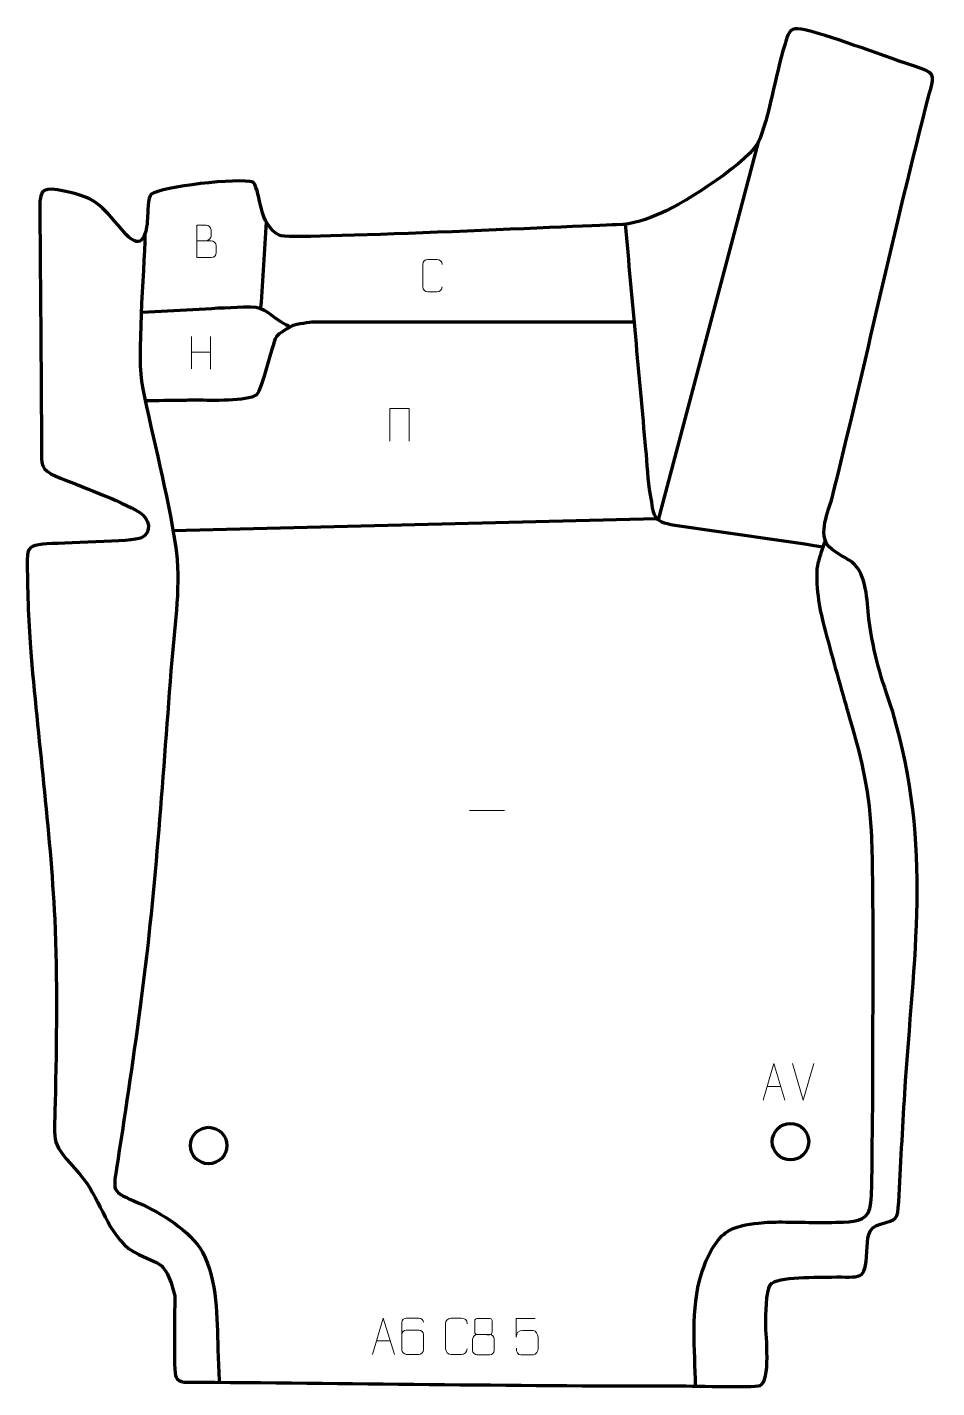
# Model space of a CAD drawing. Header units: millimetres. Extents: x -570 to 54, y -25 to 909.
import ezdxf

# ---------------------------------------------------------------- set-up
doc = ezdxf.new("R2010")
doc.units = ezdxf.units.MM
doc.header["$MEASUREMENT"] = 0
doc.layers.add('layer 2', color=7, linetype='Continuous')
doc.layers.add('layer 3', color=7, linetype='Continuous')

msp = doc.modelspace()

# ---------------------------------------------------------------- linework, layer by layer
at = {"layer": 'layer 2', "color": 142, "lineweight": 200}
for centre in [(-445.6774, 141.4498), (-46.6854, 144.0959)]:
    msp.add_ellipse(centre, major_axis=(0, 12.5), ratio=1, dxfattribs=at)
at = {"layer": 'layer 2', "color": 142, "lineweight": 158}
for points in [[(-137.2569, 570.8153), (-137.2569, 570.8153), (-68.6334, 829.9473), (-68.6334, 829.9473)], [(-406.1881, 775.1485), (-407.4612, 755.5562), (-408.7343, 735.9639), (-410.0074, 716.3716)], [(-470.1441, 563.4632), (-470.1441, 563.4632), (-138.2511, 571.6093), (-138.2511, 571.6093)]]:
    msp.add_open_spline(points, degree=3, dxfattribs=at)
for points, knots in [([(-489.3653, 766.9445), (-489.9067, 740.0424), (-495.2175, 681.4123), (-491.1339, 661.7637), (-491.1339, 661.7637), (-483.6963, 625.9745), (-473.9609, 589.0493), (-468.4401, 553.0541), (-468.4401, 553.0541), (-464.4745, 527.1983), (-468.8242, 500.3867), (-470.9347, 474.5055), (-470.9347, 474.5055), (-477.124, 396.4025), (-481.6234, 319.9482), (-491.922, 242.0979), (-491.922, 242.0979), (-496.8648, 204.7515), (-502.2929, 168.1874), (-508.0223, 130.9714), (-508.0223, 130.9714), (-511.3454, 109.385), (-513.3241, 110.3453), (-493.4556, 101.9934), (-493.4556, 101.9934), (-478.4952, 95.0862), (-458.2105, 83.1125), (-449.9008, 68.2038), (-449.9008, 68.2038), (-439.3543, 48.2611), (-440.0951, 23.5688), (-439.3531, 1.5862), (-439.3531, 1.5862), (-439.3531, 1.5862), (-439.2937, 0.0935), (-439.2937, 0.0935), (-439.2937, 0.0935), (-438.9996, -6.9402), (-438.7029, -13.9738), (-438.4018, -21.0072)], [0, 0, 0, 0, 0.09090909, 0.09090909, 0.09090909, 0.09090909, 0.18181818, 0.18181818, 0.18181818, 0.18181818, 0.27272727, 0.27272727, 0.27272727, 0.27272727, 0.36363636, 0.36363636, 0.36363636, 0.36363636, 0.45454545, 0.45454545, 0.45454545, 0.45454545, 0.54545455, 0.54545455, 0.54545455, 0.54545455, 0.63636364, 0.63636364, 0.63636364, 0.63636364, 0.72727273, 0.72727273, 0.72727273, 0.72727273, 0.81818182, 0.81818182, 0.81818182, 0.81818182, 1, 1, 1, 1]), ([(-24.1649, 552.1004), (-58.0742, 557.0913), (-92.1373, 561.8705), (-126.0067, 566.9825), (-126.0067, 566.9825), (-141.7206, 569.3543), (-140.0764, 573.6235), (-142.6922, 587.9196), (-142.6922, 587.9196), (-144.416, 597.3409), (-144.9643, 609.6062), (-145.8302, 619.2224), (-145.8302, 619.2224), (-150.4655, 670.6962), (-155.1502, 722.1663), (-159.8337, 773.6357)], [0, 0, 0, 0, 0.2, 0.2, 0.2, 0.2, 0.4, 0.4, 0.4, 0.4, 0.6, 0.6, 0.6, 0.6, 1, 1, 1, 1]), ([(-491.3205, 713.2165), (-468.1491, 714.4106), (-444.8798, 715.9555), (-421.7202, 716.9746), (-421.7202, 716.9746), (-406.7701, 717.6325), (-407.7943, 713.6896), (-395.8521, 706.6742), (-395.8521, 706.6742), (-393.7973, 705.4671), (-391.6978, 704.3196), (-389.6106, 703.1689)], [0, 0, 0, 0, 0.25, 0.25, 0.25, 0.25, 0.5, 0.5, 0.5, 0.5, 1, 1, 1, 1]), ([(-153.7153, 706.3131), (-153.7153, 706.3131), (-372.6547, 706.4696), (-373.9776, 706.4696), (-373.9776, 706.4696), (-375.3005, 706.4696), (-386.0161, 704.882), (-387.8682, 704.0883), (-387.8682, 704.0883), (-389.7203, 703.2946), (-398.1869, 698.0029), (-399.2453, 696.68), (-399.2453, 696.68), (-402.8526, 688.9805), (-408.8723, 660.0272), (-412.9675, 656.6385), (-412.9675, 656.6385), (-418.9466, 651.6909), (-444.7727, 652.8421), (-453.2495, 652.8078), (-453.2495, 652.8078), (-456.7327, 652.7937), (-460.2127, 652.771), (-463.6957, 652.7291), (-463.6957, 652.7291), (-472.1878, 652.6159), (-480.6798, 652.5028), (-489.1719, 652.3896)], [0, 0, 0, 0, 0.125, 0.125, 0.125, 0.125, 0.25, 0.25, 0.25, 0.25, 0.375, 0.375, 0.375, 0.375, 0.5, 0.5, 0.5, 0.5, 0.625, 0.625, 0.625, 0.625, 0.75, 0.75, 0.75, 0.75, 1, 1, 1, 1]), ([(-111.7643, -23.6651), (-112.1146, 1.3981), (-115.3604, 29.1682), (-107.7965, 53.2949), (-107.7965, 53.2949), (-104.8571, 62.6707), (-99.9275, 74.2335), (-92.2507, 80.6362), (-92.2507, 80.6362), (-92.2507, 80.6362), (-91.249, 81.4716), (-91.249, 81.4716), (-91.249, 81.4716), (-84.5041, 86.4094), (-76.5785, 87.2522), (-68.54, 88.2245), (-68.54, 88.2245), (-63.0882, 88.8489), (-57.8747, 89.0279), (-52.3945, 88.9751), (-52.3945, 88.9751), (-38.3526, 88.7544), (-24.4323, 88.4879), (-10.3844, 88.8841), (-10.3844, 88.8841), (-0.4514, 89.2087), (7.6191, 90.816), (8.4602, 102.0399), (8.4602, 102.0399), (9.4676, 115.4831), (9.234, 130.5467), (9.4355, 144.1656), (9.4355, 144.1656), (9.9325, 174.1433), (9.8755, 204.129), (9.9065, 234.11), (9.9065, 234.11), (9.9665, 272.9944), (10.2862, 313.0125), (9.1128, 351.8447), (9.1128, 351.8447), (9.0577, 353.6667), (8.9938, 355.4857), (8.8904, 357.3057), (8.8904, 357.3057), (6.8591, 389.1074), (1.7596, 408.4843), (-7.0891, 438.7314), (-7.0891, 438.7314), (-7.5081, 440.1639), (-7.9229, 441.597), (-8.3367, 443.0311), (-8.3367, 443.0311), (-13.8268, 462.35), (-19.2769, 481.6499), (-24.2968, 501.0987), (-24.2968, 501.0987), (-26.864, 511.1313), (-30.0809, 531.3332), (-27.6044, 541.1875), (-27.6044, 541.1875), (-26.3157, 546.3151), (-24.4159, 551.5129), (-22.7794, 556.5595)], [0, 0, 0, 0, 0.05882353, 0.05882353, 0.05882353, 0.05882353, 0.11764706, 0.11764706, 0.11764706, 0.11764706, 0.17647059, 0.17647059, 0.17647059, 0.17647059, 0.23529412, 0.23529412, 0.23529412, 0.23529412, 0.29411765, 0.29411765, 0.29411765, 0.29411765, 0.35294118, 0.35294118, 0.35294118, 0.35294118, 0.41176471, 0.41176471, 0.41176471, 0.41176471, 0.47058824, 0.47058824, 0.47058824, 0.47058824, 0.52941176, 0.52941176, 0.52941176, 0.52941176, 0.58823529, 0.58823529, 0.58823529, 0.58823529, 0.64705882, 0.64705882, 0.64705882, 0.64705882, 0.70588235, 0.70588235, 0.70588235, 0.70588235, 0.76470588, 0.76470588, 0.76470588, 0.76470588, 0.82352941, 0.82352941, 0.82352941, 0.82352941, 0.88235294, 0.88235294, 0.88235294, 0.88235294, 1, 1, 1, 1])]:
    msp.add_open_spline(points, degree=3, knots=knots, dxfattribs=at)
at = {"layer": 'layer 2', "color": 250, "lineweight": 9}
for points, knots in [([(-453.7973, 762.297), (-450.5383, 762.2974), (-447.2789, 762.2974), (-444.0192, 762.297), (-444.0192, 762.297), (-442.2499, 762.2815), (-440.527, 760.7265), (-440.527, 758.8907), (-440.527, 758.8907), (-440.5273, 757.8799), (-440.5273, 755.1486), (-440.527, 754.1375), (-440.527, 754.1375), (-440.5111, 752.4734), (-441.8924, 750.6696), (-443.9718, 750.6848), (-443.9718, 750.6848), (-447.2318, 750.6851), (-450.4915, 750.6851), (-453.7508, 750.6848), (-453.7508, 750.6848), (-453.7508, 758.1352), (-453.7508, 765.5853), (-453.7508, 773.0351), (-453.7508, 773.0351), (-451.6247, 773.0351), (-449.4983, 773.0351), (-447.3718, 773.0351), (-447.3718, 773.0351), (-445.8663, 773.0509), (-443.9883, 771.3397), (-443.9724, 769.582), (-443.9724, 769.582), (-443.9728, 767.7314), (-443.9728, 767.6007), (-443.9724, 765.7498), (-443.9724, 765.7498), (-443.957, 763.8992), (-445.6179, 762.2815), (-447.4183, 762.297)], [0, 0, 0, 0, 0.09090909, 0.09090909, 0.09090909, 0.09090909, 0.18181818, 0.18181818, 0.18181818, 0.18181818, 0.27272727, 0.27272727, 0.27272727, 0.27272727, 0.36363636, 0.36363636, 0.36363636, 0.36363636, 0.45454545, 0.45454545, 0.45454545, 0.45454545, 0.54545455, 0.54545455, 0.54545455, 0.54545455, 0.63636364, 0.63636364, 0.63636364, 0.63636364, 0.72727273, 0.72727273, 0.72727273, 0.72727273, 0.81818182, 0.81818182, 0.81818182, 0.81818182, 1, 1, 1, 1]), ([(-285.5474, 730.5524), (-285.6726, 728.4714), (-287.1748, 727.1462), (-289.0985, 727.1365), (-289.0985, 727.1365), (-291.1871, 727.1368), (-293.2757, 727.1368), (-295.364, 727.1365), (-295.364, 727.1365), (-297.0882, 727.0421), (-298.8546, 728.73), (-298.8446, 730.5368), (-298.8446, 730.5368), (-298.8442, 735.705), (-298.8442, 740.8727), (-298.8446, 746.0401), (-298.8446, 746.0401), (-298.8408, 747.9552), (-297.2763, 749.4951), (-295.3484, 749.483), (-295.3484, 749.483), (-293.2654, 749.483), (-291.1819, 749.483), (-289.0985, 749.483), (-289.0985, 749.483), (-287.355, 749.5148), (-285.5713, 748.1789), (-285.5474, 745.9955)], [0, 0, 0, 0, 0.125, 0.125, 0.125, 0.125, 0.25, 0.25, 0.25, 0.25, 0.375, 0.375, 0.375, 0.375, 0.5, 0.5, 0.5, 0.5, 0.625, 0.625, 0.625, 0.625, 0.75, 0.75, 0.75, 0.75, 1, 1, 1, 1]), ([(-321.333, 624.8273), (-321.333, 624.8273), (-321.333, 647.1776), (-321.333, 647.1776), (-321.333, 647.1776), (-321.333, 647.1776), (-308.2147, 647.1776), (-308.2147, 647.1776), (-308.2147, 647.1776), (-308.2147, 647.1776), (-308.2147, 624.8273), (-308.2147, 624.8273)], [0, 0, 0, 0, 0.25, 0.25, 0.25, 0.25, 0.5, 0.5, 0.5, 0.5, 1, 1, 1, 1]), ([(-65.422, 172.6826), (-65.422, 172.6826), (-58.051, 197.6361), (-58.051, 197.6361), (-58.051, 197.6361), (-58.051, 197.6361), (-50.4811, 172.6826), (-50.4811, 172.6826)], [0, 0, 0, 0, 0.33333333, 0.33333333, 0.33333333, 0.33333333, 1, 1, 1, 1]), ([(-333.2677, -1.8824), (-333.2677, -1.8824), (-325.8967, 23.0711), (-325.8967, 23.0711), (-325.8967, 23.0711), (-325.8967, 23.0711), (-318.3268, -1.8824), (-318.3268, -1.8824)], [0, 0, 0, 0, 0.33333333, 0.33333333, 0.33333333, 0.33333333, 1, 1, 1, 1]), ([(-298.3673, 20.135), (-298.3914, 21.4745), (-299.7476, 23.1277), (-301.3195, 23.0934), (-301.3195, 23.0934), (-304.3043, 23.0931), (-307.2895, 23.0931), (-310.2749, 23.0934), (-310.2749, 23.0934), (-311.494, 23.1083), (-313.2222, 21.6707), (-313.2272, 20.135), (-313.2272, 20.135), (-313.2269, 13.7745), (-313.2269, 7.4137), (-313.2272, 1.053), (-313.2272, 1.053), (-313.2225, -0.1099), (-311.494, -1.881), (-310.2749, -1.9054), (-310.2749, -1.9054), (-307.2895, -1.9051), (-304.3043, -1.9051), (-301.3195, -1.9054), (-301.3195, -1.9054), (-300.0414, -1.8616), (-298.3717, -0.2471), (-298.3673, 1.053), (-298.3673, 1.053), (-298.3673, 4.6363), (-298.3673, 8.2194), (-298.3673, 11.8021), (-298.3673, 11.8021), (-298.4058, 13.2803), (-299.9885, 14.7132), (-301.3195, 14.7112), (-301.3195, 14.7112), (-304.3043, 14.7115), (-307.2895, 14.7115), (-310.2749, 14.7112), (-310.2749, 14.7112), (-311.6044, 14.7162), (-313.2474, 13.2089), (-313.2057, 11.7804)], [0, 0, 0, 0, 0.08333333, 0.08333333, 0.08333333, 0.08333333, 0.16666667, 0.16666667, 0.16666667, 0.16666667, 0.25, 0.25, 0.25, 0.25, 0.33333333, 0.33333333, 0.33333333, 0.33333333, 0.41666667, 0.41666667, 0.41666667, 0.41666667, 0.5, 0.5, 0.5, 0.5, 0.58333333, 0.58333333, 0.58333333, 0.58333333, 0.66666667, 0.66666667, 0.66666667, 0.66666667, 0.75, 0.75, 0.75, 0.75, 0.83333333, 0.83333333, 0.83333333, 0.83333333, 1, 1, 1, 1]), ([(-268.3742, 1.9353), (-268.514, -0.3881), (-270.1912, -1.8677), (-272.3389, -1.8785), (-272.3389, -1.8785), (-274.6708, -1.8781), (-277.0027, -1.8781), (-279.3342, -1.8785), (-279.3342, -1.8785), (-281.2592, -1.9839), (-283.2313, -0.0994), (-283.2201, 1.9179), (-283.2201, 1.9179), (-283.2197, 7.688), (-283.2197, 13.4577), (-283.2201, 19.227), (-283.2201, 19.227), (-283.2159, 21.3651), (-281.4692, 23.0843), (-279.3168, 23.0708), (-279.3168, 23.0708), (-276.9911, 23.0708), (-274.665, 23.0708), (-272.3389, 23.0708), (-272.3389, 23.0708), (-270.3923, 23.1063), (-268.4009, 21.6148), (-268.3742, 19.1772)], [0, 0, 0, 0, 0.125, 0.125, 0.125, 0.125, 0.25, 0.25, 0.25, 0.25, 0.375, 0.375, 0.375, 0.375, 0.5, 0.5, 0.5, 0.5, 0.625, 0.625, 0.625, 0.625, 0.75, 0.75, 0.75, 0.75, 1, 1, 1, 1]), ([(-263.2201, 21.2813), (-263.2201, 19.0683), (-263.2201, 15.386), (-263.2201, 13.1727), (-263.2201, 13.1727), (-263.2051, 12.6653), (-262.3977, 11.7339), (-261.6976, 11.7351), (-261.6976, 11.7351), (-258.7277, 11.7353), (-255.7575, 11.6504), (-252.7871, 11.6501), (-252.7871, 11.6501), (-251.99, 11.6543), (-251.2693, 12.4446), (-251.2719, 13.1653), (-251.2719, 13.1653), (-251.2722, 15.3813), (-251.2722, 19.066), (-251.2719, 21.2813), (-251.2719, 21.2813), (-251.2904, 21.9921), (-251.9018, 22.7525), (-252.7357, 22.7451), (-252.7357, 22.7451), (-255.7528, 22.7448), (-258.7697, 22.7448), (-261.7863, 22.7451), (-261.7863, 22.7451), (-262.4127, 22.7527), (-263.2368, 22.0417), (-263.2201, 21.2813)], [0, 0, 0, 0, 0.11111111, 0.11111111, 0.11111111, 0.11111111, 0.22222222, 0.22222222, 0.22222222, 0.22222222, 0.33333333, 0.33333333, 0.33333333, 0.33333333, 0.44444444, 0.44444444, 0.44444444, 0.44444444, 0.55555556, 0.55555556, 0.55555556, 0.55555556, 0.66666667, 0.66666667, 0.66666667, 0.66666667, 0.77777778, 0.77777778, 0.77777778, 0.77777778, 1, 1, 1, 1]), ([(-221.8726, 22.7252), (-221.8726, 22.7252), (-234.7243, 22.7252), (-234.7243, 22.7252), (-234.7243, 22.7252), (-234.724, 18.4946), (-234.724, 14.2637), (-234.7243, 10.0325), (-234.7243, 10.0325), (-234.7246, 13.3426), (-233.0936, 14.4144), (-230.2816, 14.4749), (-230.2816, 14.4749), (-227.842, 14.4752), (-225.4025, 14.4752), (-222.9633, 14.4749), (-222.9633, 14.4749), (-221.3135, 14.4817), (-219.8386, 12.1012), (-219.8101, 10.0325), (-219.8101, 10.0325), (-219.8104, 7.4452), (-219.8104, 4.8576), (-219.8101, 2.2699), (-219.8101, 2.2699), (-219.7639, 0.3105), (-221.2633, -2.1258), (-222.8892, -2.1843), (-222.8892, -2.1843), (-224.8457, -2.184), (-229.7407, -2.184), (-231.6977, -2.1843), (-231.6977, -2.1843), (-233.5432, -2.1931), (-234.6503, -0.2283), (-234.6711, 2.3228)], [0, 0, 0, 0, 0.1, 0.1, 0.1, 0.1, 0.2, 0.2, 0.2, 0.2, 0.3, 0.3, 0.3, 0.3, 0.4, 0.4, 0.4, 0.4, 0.5, 0.5, 0.5, 0.5, 0.6, 0.6, 0.6, 0.6, 0.7, 0.7, 0.7, 0.7, 0.8, 0.8, 0.8, 0.8, 1, 1, 1, 1]), ([(-264.6789, 8.7631), (-264.6789, 5.5923), (-264.6789, 3.8902), (-264.6789, 0.7188), (-264.6789, 0.7188), (-264.6874, -0.5031), (-262.9895, -2.1958), (-261.7369, -2.2043), (-261.7369, -2.2043), (-258.7538, -2.204), (-255.7705, -2.204), (-252.7871, -2.2043), (-252.7871, -2.2043), (-251.4638, -2.1926), (-249.8434, -0.571), (-249.8545, 0.7282), (-249.8545, 0.7282), (-249.8548, 3.8964), (-249.8548, 5.5952), (-249.8545, 8.7631), (-249.8545, 8.7631), (-249.9242, 10.1435), (-251.502, 11.7221), (-252.8074, 11.716), (-252.8074, 11.716), (-255.784, 11.7157), (-258.7606, 11.7157), (-261.7369, 11.716), (-261.7369, 11.716), (-262.8164, 11.7224), (-264.6627, 10.1435), (-264.6789, 8.7631)], [0, 0, 0, 0, 0.11111111, 0.11111111, 0.11111111, 0.11111111, 0.22222222, 0.22222222, 0.22222222, 0.22222222, 0.33333333, 0.33333333, 0.33333333, 0.33333333, 0.44444444, 0.44444444, 0.44444444, 0.44444444, 0.55555556, 0.55555556, 0.55555556, 0.55555556, 0.66666667, 0.66666667, 0.66666667, 0.66666667, 0.77777778, 0.77777778, 0.77777778, 0.77777778, 1, 1, 1, 1])]:
    msp.add_open_spline(points, degree=3, knots=knots, dxfattribs=at)
for points in [[(-457.504, 696.5666), (-457.504, 696.5666), (-457.504, 674.3739), (-457.504, 674.3739)], [(-444.3883, 696.5666), (-444.3883, 696.5666), (-444.3883, 674.2163), (-444.3883, 674.2163)], [(-457.4865, 685.9242), (-457.4865, 685.9242), (-444.3883, 685.9242), (-444.3883, 685.9242)], [(-266.7902, 371.4189), (-266.7902, 371.4189), (-242.8122, 371.4189), (-242.8122, 371.4189)], [(-38.0625, 172.6753), (-38.0625, 172.6753), (-45.3843, 197.6289), (-45.3843, 197.6289)], [(-30.7406, 197.6289), (-30.7406, 197.6289), (-38.0624, 172.6753), (-38.0624, 172.6753)], [(-62.6994, 181.932), (-62.6994, 181.932), (-53.2037, 181.932), (-53.2037, 181.932)], [(-330.5451, 7.367), (-330.5451, 7.367), (-321.0494, 7.367), (-321.0494, 7.367)]]:
    msp.add_open_spline(points, degree=3, dxfattribs=at)
at = {"layer": 'layer 3', "color": 242, "lineweight": 158}
msp.add_open_spline([(-166.0964, 773.1706), (-153.9737, 773.4802), (-145.9255, 776.873), (-134.8483, 781.5134), (-134.8483, 781.5134), (-119.1073, 788.3193), (-73.2979, 817.1838), (-67.6904, 831.9288), (-67.6904, 831.9288), (-59.7148, 854.1475), (-56.6103, 878.7254), (-49.3054, 900.902), (-49.3054, 900.902), (-46.9505, 908.0513), (-44.4805, 908.7895), (-36.7448, 906.8983), (-36.7448, 906.8983), (-13.3245, 901.1724), (17.9652, 888.391), (42.2634, 880.7639), (42.2634, 880.7639), (53.6377, 877.1878), (51.26, 873.1862), (48.4804, 862.8134), (48.4804, 862.8134), (24.5053, 770.2035), (4.5534, 676.818), (-18.5637, 584.0952), (-18.5637, 584.0952), (-21.5784, 574.1136), (-28.6229, 558.5805), (-18.3928, 550.5444), (-18.3928, 550.5444), (-13.3515, 546.8903), (-9.0237, 544.8577), (-4.2917, 541.6733), (-4.2917, 541.6733), (5.9556, 533.0059), (5.5125, 515.6624), (7.0657, 502.9505), (7.0657, 502.9505), (10.4697, 477.1489), (15.3477, 463.324), (23.3992, 439.0962), (23.3992, 439.0962), (51.1151, 345.528), (37.5632, 271.4868), (31.6996, 177.1518), (31.6996, 177.1518), (30.1633, 152.3349), (28.9261, 127.5244), (27.5426, 102.7024), (27.5426, 102.7024), (26.7962, 90.1975), (26.2451, 90.6639), (15.0223, 87.4898), (15.0223, 87.4898), (5.6221, 84.8312), (6.1259, 77.4185), (5.7748, 68.6644), (5.7748, 68.6644), (4.6715, 47.6197), (1.698, 51.8074), (-18.4759, 51.1755), (-18.4759, 51.1755), (-25.8516, 51.0198), (-56.7776, 51.8066), (-60.3656, 46.0127), (-60.3656, 46.0127), (-63.5147, 40.9273), (-63.6933, 25.1488), (-63.6315, 18.7256), (-63.6315, 18.7256), (-63.5608, 11.3776), (-60.1225, -20.6313), (-67.4776, -23.1785), (-67.4776, -23.1785), (-72.1202, -24.7863), (-117.6569, -23.4263), (-126.4902, -23.4457), (-126.4902, -23.4457), (-238.4775, -23.6924), (-350.4021, -21.3763), (-462.3702, -20.8734), (-462.3702, -20.8734), (-465.1703, -20.8628), (-467.1521, -19.1319), (-468.0024, -17.4612), (-468.0024, -17.4612), (-470.0259, -13.4857), (-468.858, 26.1071), (-468.9531, 36.7803), (-468.9531, 36.7803), (-468.9531, 36.7803), (-468.9663, 38.2653), (-468.9663, 38.2653), (-468.9663, 38.2653), (-475.8901, 66.0965), (-480.054, 57.7545), (-500.5859, 70.7001), (-500.5859, 70.7001), (-517.5608, 85.4105), (-519.6982, 105.3571), (-534.1992, 121.9362), (-534.1992, 121.9362), (-554.2981, 144.9154), (-551.6805, 140.8787), (-550.9245, 171.0486), (-550.9245, 171.0486), (-550.0349, 212.2397), (-549.3594, 255.6693), (-551.2176, 296.762), (-551.2176, 296.762), (-554.4233, 359.2909), (-562.797, 420.6248), (-567.8624, 482.8313), (-567.8624, 482.8313), (-569.2679, 502.2932), (-570.0309, 524.1571), (-570.0673, 543.6551), (-570.0673, 543.6551), (-570.0818, 551.3751), (-567.6589, 553.2997), (-559.3854, 554.0443), (-559.3854, 554.0443), (-546.8452, 555.1727), (-497.2362, 555.5625), (-491.8286, 558.3615), (-491.8286, 558.3615), (-484.4694, 562.1707), (-485.9923, 571.3958), (-492.9406, 575.7299), (-492.9406, 575.7299), (-506.5494, 584.2186), (-534.2661, 594.0074), (-550.3898, 600.7431), (-550.3898, 600.7431), (-561.1246, 605.2275), (-560.2839, 608.9112), (-560.3106, 619.9267), (-560.3106, 619.9267), (-560.5394, 674.7725), (-561.0523, 729.9327), (-561.4819, 784.8047), (-561.4819, 784.8047), (-561.593, 798.9857), (-558.1018, 798.7915), (-544.8111, 796.3375), (-544.8111, 796.3375), (-520.6098, 791.6983), (-518.1457, 784.2746), (-502.4871, 766.8991), (-502.4871, 766.8991), (-491.1272, 754.2937), (-488.1548, 767.4026), (-487.5925, 777.6427), (-487.5925, 777.6427), (-487.4138, 780.8966), (-487.6156, 792.2407), (-485.0023, 794.2176), (-485.0023, 794.2176), (-478.2606, 799.3175), (-424.8876, 805.6512), (-415.1725, 802.4736), (-415.1725, 802.4736), (-408.8985, 794.2925), (-412.3356, 773.8258), (-396.971, 765.8656), (-396.971, 765.8656), (-390.7353, 762.6349), (-191.3613, 772.5254), (-166.0964, 773.1706)], degree=3, knots=[0, 0, 0, 0, 0.02272727, 0.02272727, 0.02272727, 0.02272727, 0.04545455, 0.04545455, 0.04545455, 0.04545455, 0.06818182, 0.06818182, 0.06818182, 0.06818182, 0.09090909, 0.09090909, 0.09090909, 0.09090909, 0.11363636, 0.11363636, 0.11363636, 0.11363636, 0.13636364, 0.13636364, 0.13636364, 0.13636364, 0.15909091, 0.15909091, 0.15909091, 0.15909091, 0.18181818, 0.18181818, 0.18181818, 0.18181818, 0.20454545, 0.20454545, 0.20454545, 0.20454545, 0.22727273, 0.22727273, 0.22727273, 0.22727273, 0.25, 0.25, 0.25, 0.25, 0.27272727, 0.27272727, 0.27272727, 0.27272727, 0.29545455, 0.29545455, 0.29545455, 0.29545455, 0.31818182, 0.31818182, 0.31818182, 0.31818182, 0.34090909, 0.34090909, 0.34090909, 0.34090909, 0.36363636, 0.36363636, 0.36363636, 0.36363636, 0.38636364, 0.38636364, 0.38636364, 0.38636364, 0.40909091, 0.40909091, 0.40909091, 0.40909091, 0.43181818, 0.43181818, 0.43181818, 0.43181818, 0.45454545, 0.45454545, 0.45454545, 0.45454545, 0.47727273, 0.47727273, 0.47727273, 0.47727273, 0.5, 0.5, 0.5, 0.5, 0.52272727, 0.52272727, 0.52272727, 0.52272727, 0.54545455, 0.54545455, 0.54545455, 0.54545455, 0.56818182, 0.56818182, 0.56818182, 0.56818182, 0.59090909, 0.59090909, 0.59090909, 0.59090909, 0.61363636, 0.61363636, 0.61363636, 0.61363636, 0.63636364, 0.63636364, 0.63636364, 0.63636364, 0.65909091, 0.65909091, 0.65909091, 0.65909091, 0.68181818, 0.68181818, 0.68181818, 0.68181818, 0.70454545, 0.70454545, 0.70454545, 0.70454545, 0.72727273, 0.72727273, 0.72727273, 0.72727273, 0.75, 0.75, 0.75, 0.75, 0.77272727, 0.77272727, 0.77272727, 0.77272727, 0.79545455, 0.79545455, 0.79545455, 0.79545455, 0.81818182, 0.81818182, 0.81818182, 0.81818182, 0.84090909, 0.84090909, 0.84090909, 0.84090909, 0.86363636, 0.86363636, 0.86363636, 0.86363636, 0.88636364, 0.88636364, 0.88636364, 0.88636364, 0.90909091, 0.90909091, 0.90909091, 0.90909091, 0.93181818, 0.93181818, 0.93181818, 0.93181818, 0.95454545, 0.95454545, 0.95454545, 0.95454545, 1, 1, 1, 1], dxfattribs=at)

doc.saveas('drawing.dxf')
